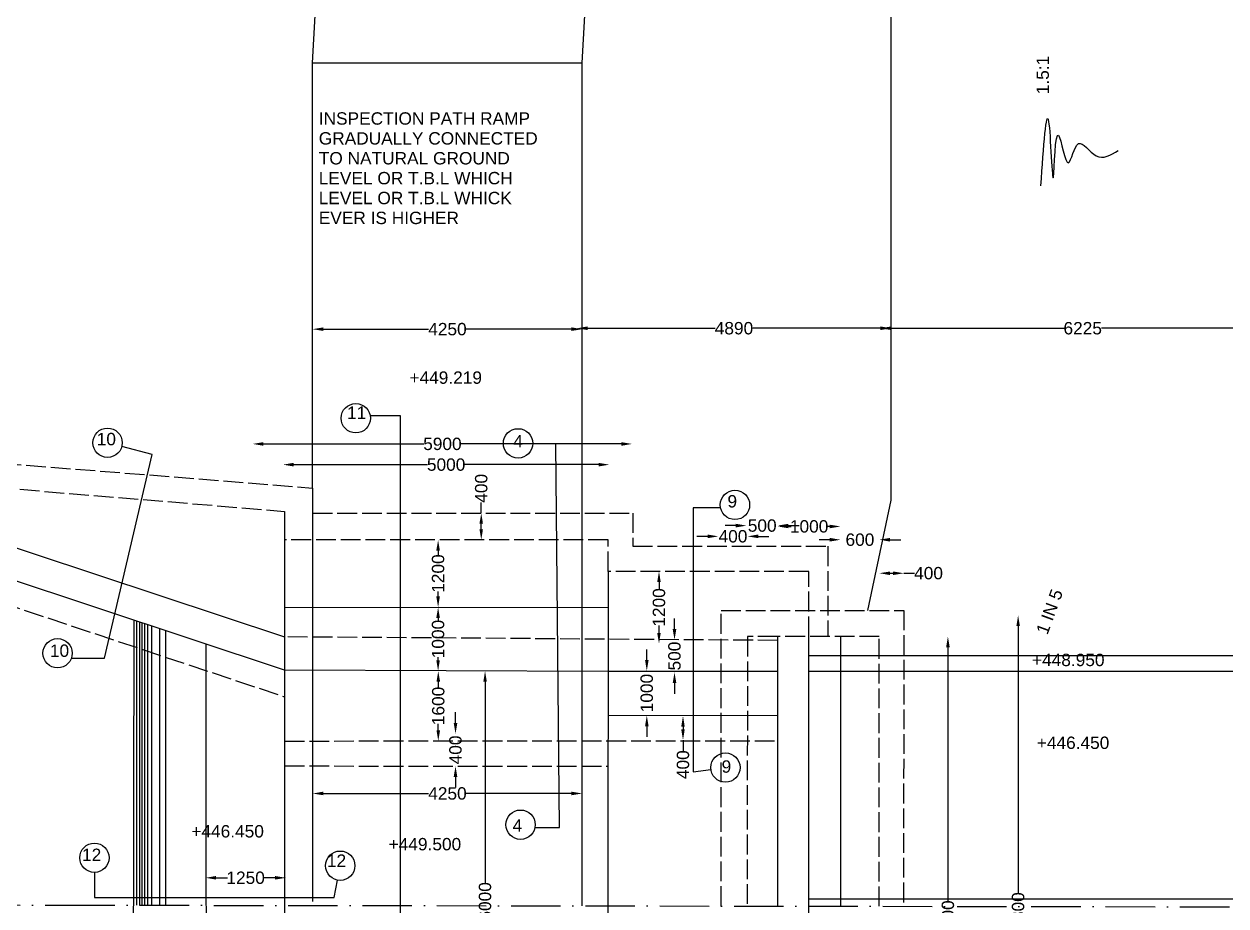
# Model space of a CAD drawing. Header units: millimetres. Extents: x 5757556 to 5765813, y 20979447 to 20984701.
# Drawn here: x 5759515 to 5760973, y 20981871 to 20982940 of the extents above; entities that cross this region are included whole.
import ezdxf

# ---------------------------------------------------------------- set-up
doc = ezdxf.new("R2010")
doc.units = ezdxf.units.MM
doc.header["$MEASUREMENT"] = 0
doc.linetypes.add('ACAD_ISO02W100', pattern=[15, 12, -3])
doc.linetypes.add('ACAD_ISO10W100', pattern=[18, 12, -3, 0, -3])
for name, color, linetype in [('DIMENSIONS', 7, 'Continuous'), ('DRAWING', 7, 'Continuous'), ('TEXT', 7, 'Continuous')]:
    doc.layers.add(name, color=color, linetype=linetype)
doc.styles.get("Standard").update_dxf_attribs({"font": 'arial.ttf', "height": 15})
doc.dimstyles.get("Standard").update_dxf_attribs({"dimtxt": 15, "dimasz": 13, "dimexe": 0.18, "dimexo": 0.0625, "dimgap": 0.09, "dimtad": 0, "dimdec": 0, "dimzin": 0, "dimdsep": 46, "dimtxsty": 'Standard', "dimcen": 0.09, "dimse1": 1, "dimse2": 1, "dimadec": 0, "dimazin": 0, "dimtfac": 1, "dimtdec": 0, "dimtofl": 0, "dimtmove": 0, "dimatfit": 3, "dimfxl": 1, "dimtolj": 1, "dimtzin": 0, "dimarcsym": 0})

# ---------------------------------------------------------------- blocks, each defined once
blk = doc.blocks.new('*D71')
at = {"layer": 'Defpoints', "color": 0, "transparency": 16777216}
for p in [(5759865.3, 20982003), (5760192.2, 20982007.6), (5760192.2, 20982007.6)]:
    blk.add_point(p, dxfattribs=at)
at = {"layer": 'DIMENSIONS', "color": 0, "lineweight": -2, "transparency": 16777216}
for p, q in [((5759878.3, 20982007.6), (5760006, 20982007.6)), ((5760179.2, 20982007.6), (5760051.5, 20982007.6))]:
    blk.add_line(p, q, dxfattribs=at)
at = {"layer": 'DIMENSIONS', "color": 0, "transparency": 16777216}
for points in [[(5759878.3, 20982009.8), (5759878.3, 20982005.5), (5759865.3, 20982007.6)], [(5760179.2, 20982009.8), (5760179.2, 20982005.5), (5760192.2, 20982007.6)]]:
    blk.add_solid(points, dxfattribs=at)
at = {"layer": 'DIMENSIONS', "color": 0, "transparency": 16777216, "insert": (5760028.8, 20982007.6), "char_height": 15, "attachment_point": 5}
blk.add_mtext('\\A1;4250', dxfattribs=at)
blk = doc.blocks.new('*D72')
at = {"layer": 'Defpoints', "color": 0, "transparency": 16777216}
for p in [(5760036.4, 20982080), (5760038.6, 20982080), (5760036.4, 20982040.8)]:
    blk.add_point(p, dxfattribs=at)
at = {"layer": 'DIMENSIONS', "color": 0, "lineweight": -2, "transparency": 16777216}
for p, q in [((5760038.6, 20982093), (5760038.6, 20982106)), ((5760038.6, 20982027.8), (5760038.6, 20982014.8))]:
    blk.add_line(p, q, dxfattribs=at)
at = {"layer": 'DIMENSIONS', "color": 0, "transparency": 16777216}
for points in [[(5760036.4, 20982093), (5760040.8, 20982093), (5760038.6, 20982080)], [(5760036.4, 20982027.8), (5760040.8, 20982027.8), (5760038.6, 20982040.8)]]:
    blk.add_solid(points, dxfattribs=at)
at = {"layer": 'DIMENSIONS', "color": 0, "transparency": 16777216, "insert": (5760038.6, 20982060.4), "char_height": 15, "attachment_point": 5, "rotation": 90}
blk.add_mtext('\\A1;400', dxfattribs=at)
blk = doc.blocks.new('*D73')
at = {"layer": 'Defpoints', "color": 0, "transparency": 16777216}
for p in [(5760082.6, 20982156), (5760073.7, 20981585.9), (5760074.4, 20981585.9)]:
    blk.add_point(p, dxfattribs=at)
at = {"layer": 'DIMENSIONS', "color": 0, "lineweight": -2, "transparency": 16777216}
for p, q in [((5760074.4, 20982143), (5760074.4, 20981899.2)), ((5760074.4, 20981598.9), (5760074.4, 20981842.7))]:
    blk.add_line(p, q, dxfattribs=at)
at = {"layer": 'DIMENSIONS', "color": 0, "transparency": 16777216}
for points in [[(5760072.3, 20982143), (5760076.6, 20982143), (5760074.4, 20982156)], [(5760072.3, 20981598.9), (5760076.6, 20981598.9), (5760074.4, 20981585.9)]]:
    blk.add_solid(points, dxfattribs=at)
at = {"layer": 'DIMENSIONS', "color": 0, "transparency": 16777216, "insert": (5760074.4, 20981871), "char_height": 15, "attachment_point": 5, "rotation": 90}
blk.add_mtext('\\A1;76000', dxfattribs=at)
blk = doc.blocks.new('*D74')
at = {"layer": 'Defpoints', "color": 0, "transparency": 16777216}
for p in [(5760017.7, 20982156.1), (5760052.6, 20982156.1), (5760044.2, 20982071.3)]:
    blk.add_point(p, dxfattribs=at)
at = {"layer": 'DIMENSIONS', "color": 0, "lineweight": -2, "transparency": 16777216}
for p, q in [((5760017.7, 20982143.1), (5760017.7, 20982135.5)), ((5760017.7, 20982084.3), (5760017.7, 20982091.9))]:
    blk.add_line(p, q, dxfattribs=at)
at = {"layer": 'DIMENSIONS', "color": 0, "transparency": 16777216}
for points in [[(5760015.5, 20982143.1), (5760019.9, 20982143.1), (5760017.7, 20982156.1)], [(5760015.5, 20982084.3), (5760019.9, 20982084.3), (5760017.7, 20982071.3)]]:
    blk.add_solid(points, dxfattribs=at)
at = {"layer": 'DIMENSIONS', "color": 0, "transparency": 16777216, "insert": (5760017.7, 20982113.7), "char_height": 15, "attachment_point": 5, "rotation": 90}
blk.add_mtext('\\A1;1600', dxfattribs=at)
blk = doc.blocks.new('*D75')
at = {"layer": 'Defpoints', "color": 0, "transparency": 16777216}
for p in [(5760017.5, 20982233.4), (5760017.7, 20982233.4), (5760017.7, 20982156.2)]:
    blk.add_point(p, dxfattribs=at)
at = {"layer": 'DIMENSIONS', "color": 0, "lineweight": -2, "transparency": 16777216}
for p, q in [((5760017.5, 20982220.4), (5760017.5, 20982216.6)), ((5760017.5, 20982169.2), (5760017.5, 20982173))]:
    blk.add_line(p, q, dxfattribs=at)
at = {"layer": 'DIMENSIONS', "color": 0, "transparency": 16777216}
for points in [[(5760015.3, 20982220.4), (5760019.6, 20982220.4), (5760017.5, 20982233.4)], [(5760015.3, 20982169.2), (5760019.6, 20982169.2), (5760017.5, 20982156.2)]]:
    blk.add_solid(points, dxfattribs=at)
at = {"layer": 'DIMENSIONS', "color": 0, "transparency": 16777216, "insert": (5760017.5, 20982194.8), "char_height": 15, "attachment_point": 5, "rotation": 90}
blk.add_mtext('\\A1;1000', dxfattribs=at)
blk = doc.blocks.new('*D76')
at = {"layer": 'Defpoints', "color": 0, "transparency": 16777216}
for p in [(5760017.5, 20982315), (5760017.7, 20982315), (5760017.7, 20982233.4)]:
    blk.add_point(p, dxfattribs=at)
at = {"layer": 'DIMENSIONS', "color": 0, "lineweight": -2, "transparency": 16777216}
for p, q in [((5760017.5, 20982302), (5760017.5, 20982296)), ((5760017.5, 20982246.4), (5760017.5, 20982252.4))]:
    blk.add_line(p, q, dxfattribs=at)
at = {"layer": 'DIMENSIONS', "color": 0, "transparency": 16777216}
for points in [[(5760015.3, 20982302), (5760019.6, 20982302), (5760017.5, 20982315)], [(5760015.3, 20982246.4), (5760019.6, 20982246.4), (5760017.5, 20982233.4)]]:
    blk.add_solid(points, dxfattribs=at)
at = {"layer": 'DIMENSIONS', "color": 0, "transparency": 16777216, "insert": (5760017.5, 20982274.2), "char_height": 15, "attachment_point": 5, "rotation": 90}
blk.add_mtext('\\A1;1200', dxfattribs=at)
blk = doc.blocks.new('*D77')
at = {"layer": 'Defpoints', "color": 0, "transparency": 16777216}
for p in [(5760069.8, 20982347.5), (5760069.8, 20982347.5), (5760069.8, 20982315)]:
    blk.add_point(p, dxfattribs=at)
at = {"layer": 'DIMENSIONS', "color": 0, "lineweight": -2, "transparency": 16777216}
for p, q in [((5760069.8, 20982347.5), (5760069.8, 20982360.5)), ((5760069.8, 20982328), (5760069.8, 20982334.5))]:
    blk.add_line(p, q, dxfattribs=at)
at = {"layer": 'DIMENSIONS', "color": 0, "transparency": 16777216}
for points in [[(5760067.6, 20982334.5), (5760071.9, 20982334.5), (5760069.8, 20982347.5)], [(5760067.6, 20982328), (5760071.9, 20982328), (5760069.8, 20982315)]]:
    blk.add_solid(points, dxfattribs=at)
at = {"layer": 'DIMENSIONS', "color": 0, "transparency": 16777216, "insert": (5760069.8, 20982377.5), "char_height": 15, "attachment_point": 5, "rotation": 90}
blk.add_mtext('\\A1;400', dxfattribs=at)
blk = doc.blocks.new('*D78')
at = {"layer": 'Defpoints', "color": 0, "transparency": 16777216}
for p in [(5760225, 20982406.2), (5759829.4, 20982380.8), (5760225, 20982380.8)]:
    blk.add_point(p, dxfattribs=at)
at = {"layer": 'DIMENSIONS', "color": 0, "lineweight": -2, "transparency": 16777216}
for p, q in [((5759842.4, 20982406.2), (5760004.7, 20982406.2)), ((5760212, 20982406.2), (5760049.6, 20982406.2))]:
    blk.add_line(p, q, dxfattribs=at)
at = {"layer": 'DIMENSIONS', "color": 0, "transparency": 16777216}
for points in [[(5759842.4, 20982408.4), (5759842.4, 20982404), (5759829.4, 20982406.2)], [(5760212, 20982408.4), (5760212, 20982404), (5760225, 20982406.2)]]:
    blk.add_solid(points, dxfattribs=at)
at = {"layer": 'DIMENSIONS', "color": 0, "transparency": 16777216, "insert": (5760027.2, 20982406.2), "char_height": 15, "attachment_point": 5}
blk.add_mtext('\\A1;5000', dxfattribs=at)
blk = doc.blocks.new('*D79')
at = {"layer": 'Defpoints', "color": 0, "transparency": 16777216}
for p in [(5759792.7, 20982427.5), (5760252.6, 20982431.3), (5760252.6, 20982427.5)]:
    blk.add_point(p, dxfattribs=at)
at = {"layer": 'DIMENSIONS', "color": 0, "lineweight": -2, "transparency": 16777216}
for p, q in [((5759805.7, 20982431.3), (5760000.2, 20982431.3)), ((5760239.6, 20982431.3), (5760045.2, 20982431.3))]:
    blk.add_line(p, q, dxfattribs=at)
at = {"layer": 'DIMENSIONS', "color": 0, "transparency": 16777216}
for points in [[(5759805.7, 20982433.5), (5759805.7, 20982429.1), (5759792.7, 20982431.3)], [(5760239.6, 20982433.5), (5760239.6, 20982429.1), (5760252.6, 20982431.3)]]:
    blk.add_solid(points, dxfattribs=at)
at = {"layer": 'DIMENSIONS', "color": 0, "transparency": 16777216, "insert": (5760022.7, 20982431.3), "char_height": 15, "attachment_point": 5}
blk.add_mtext('\\A1;5900', dxfattribs=at)
blk = doc.blocks.new('*D80')
at = {"layer": 'Defpoints', "color": 0, "transparency": 16777216}
for p in [(5760392.6, 20982319.3), (5760357.3, 20982193.6), (5760392.6, 20982193.6)]:
    blk.add_point(p, dxfattribs=at)
at = {"layer": 'DIMENSIONS', "color": 0, "lineweight": -2, "transparency": 16777216}
for p, q in [((5760344.3, 20982319.3), (5760331.3, 20982319.3)), ((5760405.6, 20982319.3), (5760418.6, 20982319.3))]:
    blk.add_line(p, q, dxfattribs=at)
at = {"layer": 'DIMENSIONS', "color": 0, "transparency": 16777216}
for points in [[(5760344.3, 20982321.5), (5760344.3, 20982317.1), (5760357.3, 20982319.3)], [(5760405.6, 20982321.5), (5760405.6, 20982317.1), (5760392.6, 20982319.3)]]:
    blk.add_solid(points, dxfattribs=at)
at = {"layer": 'DIMENSIONS', "color": 0, "transparency": 16777216, "insert": (5760375, 20982319.3), "char_height": 15, "attachment_point": 5}
blk.add_mtext('\\A1;400', dxfattribs=at)
blk = doc.blocks.new('*D81')
at = {"layer": 'Defpoints', "color": 0, "transparency": 16777216}
for p in [(5760429.3, 20982332.3), (5760391.4, 20982193.4), (5760429.3, 20982193.4)]:
    blk.add_point(p, dxfattribs=at)
at = {"layer": 'DIMENSIONS', "color": 0, "lineweight": -2, "transparency": 16777216}
for p, q in [((5760378.4, 20982332.3), (5760365.4, 20982332.3)), ((5760442.3, 20982332.3), (5760455.3, 20982332.3))]:
    blk.add_line(p, q, dxfattribs=at)
at = {"layer": 'DIMENSIONS', "color": 0, "transparency": 16777216}
for points in [[(5760378.4, 20982334.5), (5760378.4, 20982330.1), (5760391.4, 20982332.3)], [(5760442.3, 20982334.5), (5760442.3, 20982330.1), (5760429.3, 20982332.3)]]:
    blk.add_solid(points, dxfattribs=at)
at = {"layer": 'DIMENSIONS', "color": 0, "transparency": 16777216, "insert": (5760410.4, 20982332.3), "char_height": 15, "attachment_point": 5}
blk.add_mtext('\\A1;500', dxfattribs=at)
blk = doc.blocks.new('*D82')
at = {"layer": 'Defpoints', "color": 0, "transparency": 16777216}
for p in [(5760505.3, 20982331.3), (5760429.3, 20982197.8), (5760505.3, 20982197.8)]:
    blk.add_point(p, dxfattribs=at)
at = {"layer": 'DIMENSIONS', "color": 0, "lineweight": -2, "transparency": 16777216}
for p, q in [((5760442.3, 20982331.3), (5760445.6, 20982331.3)), ((5760492.3, 20982331.3), (5760489.1, 20982331.3))]:
    blk.add_line(p, q, dxfattribs=at)
at = {"layer": 'DIMENSIONS', "color": 0, "transparency": 16777216}
for points in [[(5760442.3, 20982333.4), (5760442.3, 20982329.1), (5760429.3, 20982331.3)], [(5760492.3, 20982333.4), (5760492.3, 20982329.1), (5760505.3, 20982331.3)]]:
    blk.add_solid(points, dxfattribs=at)
at = {"layer": 'DIMENSIONS', "color": 0, "transparency": 16777216, "insert": (5760467.3, 20982331.3), "char_height": 15, "attachment_point": 5}
blk.add_mtext('\\A1;1000', dxfattribs=at)
blk = doc.blocks.new('*D83')
at = {"layer": 'Defpoints', "color": 0, "transparency": 16777216}
for p in [(5760552.4, 20982315.2), (5760505.3, 20982197.8), (5760552.4, 20982197.8)]:
    blk.add_point(p, dxfattribs=at)
at = {"layer": 'DIMENSIONS', "color": 0, "lineweight": -2, "transparency": 16777216}
for p, q in [((5760492.3, 20982315.2), (5760479.3, 20982315.2)), ((5760565.4, 20982315.2), (5760578.4, 20982315.2))]:
    blk.add_line(p, q, dxfattribs=at)
at = {"layer": 'DIMENSIONS', "color": 0, "transparency": 16777216}
for points in [[(5760492.3, 20982317.4), (5760492.3, 20982313), (5760505.3, 20982315.2)], [(5760565.4, 20982317.4), (5760565.4, 20982313), (5760552.4, 20982315.2)]]:
    blk.add_solid(points, dxfattribs=at)
at = {"layer": 'DIMENSIONS', "color": 0, "transparency": 16777216, "insert": (5760528.9, 20982315.2), "char_height": 15, "attachment_point": 5}
blk.add_mtext('\\A1;600', dxfattribs=at)
blk = doc.blocks.new('*D84')
at = {"layer": 'Defpoints', "color": 0, "transparency": 16777216}
for p in [(5760582.1, 20982274.6), (5760552.4, 20982192.4), (5760582.1, 20982192.3)]:
    blk.add_point(p, dxfattribs=at)
at = {"layer": 'DIMENSIONS', "color": 0, "lineweight": -2, "transparency": 16777216}
for p, q in [((5760565.4, 20982274.6), (5760569.1, 20982274.6)), ((5760582.1, 20982274.6), (5760595.1, 20982274.6))]:
    blk.add_line(p, q, dxfattribs=at)
at = {"layer": 'DIMENSIONS', "color": 0, "transparency": 16777216}
for points in [[(5760565.4, 20982276.7), (5760565.4, 20982272.4), (5760552.4, 20982274.6)], [(5760569.1, 20982276.7), (5760569.1, 20982272.4), (5760582.1, 20982274.6)]]:
    blk.add_solid(points, dxfattribs=at)
at = {"layer": 'DIMENSIONS', "color": 0, "transparency": 16777216, "insert": (5760612.1, 20982274.6), "char_height": 15, "attachment_point": 5}
blk.add_mtext('\\A1;400', dxfattribs=at)
blk = doc.blocks.new('*D85')
at = {"layer": 'Defpoints', "color": 0, "transparency": 16777216}
for p in [(5760552.4, 20982197.8), (5760580.5, 20981511.9), (5760635.6, 20981511.9)]:
    blk.add_point(p, dxfattribs=at)
at = {"layer": 'DIMENSIONS', "color": 0, "lineweight": -2, "transparency": 16777216}
for p, q in [((5760635.6, 20982184.8), (5760635.6, 20981877.3)), ((5760635.6, 20981524.9), (5760635.6, 20981832.4))]:
    blk.add_line(p, q, dxfattribs=at)
at = {"layer": 'DIMENSIONS', "color": 0, "transparency": 16777216}
for points in [[(5760633.4, 20982184.8), (5760637.8, 20982184.8), (5760635.6, 20982197.8)], [(5760633.4, 20981524.9), (5760637.8, 20981524.9), (5760635.6, 20981511.9)]]:
    blk.add_solid(points, dxfattribs=at)
at = {"layer": 'DIMENSIONS', "color": 0, "transparency": 16777216, "insert": (5760635.6, 20981854.8), "char_height": 15, "attachment_point": 5, "rotation": 90}
blk.add_mtext('\\A1;9000', dxfattribs=at)
blk = doc.blocks.new('*D86')
at = {"layer": 'Defpoints', "color": 0, "transparency": 16777216}
for p in [(5760720.7, 20982223.5), (5760728.7, 20982223.5), (5760728.7, 20981505.8)]:
    blk.add_point(p, dxfattribs=at)
at = {"layer": 'DIMENSIONS', "color": 0, "lineweight": -2, "transparency": 16777216}
for p, q in [((5760720.7, 20982210.5), (5760720.7, 20981887.1)), ((5760720.7, 20981518.8), (5760720.7, 20981842.2))]:
    blk.add_line(p, q, dxfattribs=at)
at = {"layer": 'DIMENSIONS', "color": 0, "transparency": 16777216}
for points in [[(5760718.6, 20982210.5), (5760722.9, 20982210.5), (5760720.7, 20982223.5)], [(5760718.6, 20981518.8), (5760722.9, 20981518.8), (5760720.7, 20981505.8)]]:
    blk.add_solid(points, dxfattribs=at)
at = {"layer": 'DIMENSIONS', "color": 0, "transparency": 16777216, "insert": (5760720.7, 20981864.6), "char_height": 15, "attachment_point": 5, "rotation": 90}
blk.add_mtext('\\A1;9800', dxfattribs=at)
blk = doc.blocks.new('*D135')
at = {"layer": 'Defpoints', "color": 0, "transparency": 16777216}
for p in [(5759865.3, 20982570.4), (5760192.2, 20982570.4), (5760192.2, 20982570.4)]:
    blk.add_point(p, dxfattribs=at)
at = {"layer": 'DIMENSIONS', "color": 0, "lineweight": -2, "transparency": 16777216}
for p, q in [((5759878.3, 20982570.4), (5760006, 20982570.4)), ((5760179.2, 20982570.4), (5760051.5, 20982570.4))]:
    blk.add_line(p, q, dxfattribs=at)
at = {"layer": 'DIMENSIONS', "color": 0, "transparency": 16777216}
for points in [[(5759878.3, 20982572.6), (5759878.3, 20982568.3), (5759865.3, 20982570.4)], [(5760179.2, 20982572.6), (5760179.2, 20982568.3), (5760192.2, 20982570.4)]]:
    blk.add_solid(points, dxfattribs=at)
at = {"layer": 'DIMENSIONS', "color": 0, "transparency": 16777216, "insert": (5760028.8, 20982570.4), "char_height": 15, "attachment_point": 5}
blk.add_mtext('\\A1;4250', dxfattribs=at)
blk = doc.blocks.new('*D136')
at = {"layer": 'Defpoints', "color": 0, "transparency": 16777216}
for p in [(5760185.7, 20982571.5), (5760566.7, 20982571.5), (5760566.7, 20982571.5)]:
    blk.add_point(p, dxfattribs=at)
at = {"layer": 'DIMENSIONS', "color": 0, "lineweight": -2, "transparency": 16777216}
for p, q in [((5760198.7, 20982571.5), (5760353.4, 20982571.5)), ((5760553.7, 20982571.5), (5760398.9, 20982571.5))]:
    blk.add_line(p, q, dxfattribs=at)
at = {"layer": 'DIMENSIONS', "color": 0, "transparency": 16777216}
for points in [[(5760198.7, 20982573.7), (5760198.7, 20982569.4), (5760185.7, 20982571.5)], [(5760553.7, 20982573.7), (5760553.7, 20982569.4), (5760566.7, 20982571.5)]]:
    blk.add_solid(points, dxfattribs=at)
at = {"layer": 'DIMENSIONS', "color": 0, "transparency": 16777216, "insert": (5760376.2, 20982571.5), "char_height": 15, "attachment_point": 5}
blk.add_mtext('\\A1;4890', dxfattribs=at)
blk = doc.blocks.new('*D137')
at = {"layer": 'Defpoints', "color": 0, "transparency": 16777216}
for p in [(5760553.7, 20982571.5), (5761044.4, 20982571.5), (5761044.4, 20982571.5)]:
    blk.add_point(p, dxfattribs=at)
at = {"layer": 'DIMENSIONS', "color": 0, "lineweight": -2, "transparency": 16777216}
for p, q in [((5760566.7, 20982571.5), (5760776.4, 20982571.5)), ((5761031.4, 20982571.5), (5760821.6, 20982571.5))]:
    blk.add_line(p, q, dxfattribs=at)
at = {"layer": 'DIMENSIONS', "color": 0, "transparency": 16777216}
for points in [[(5760566.7, 20982573.7), (5760566.7, 20982569.4), (5760553.7, 20982571.5)], [(5761031.4, 20982573.7), (5761031.4, 20982569.4), (5761044.4, 20982571.5)]]:
    blk.add_solid(points, dxfattribs=at)
at = {"layer": 'DIMENSIONS', "color": 0, "transparency": 16777216, "insert": (5760799, 20982571.5), "char_height": 15, "attachment_point": 5}
blk.add_mtext('\\A1;6225', dxfattribs=at)
blk = doc.blocks.new('*D171')
at = {"layer": 'Defpoints', "color": 0, "transparency": 16777216}
for p in [(5760289, 20982276.9), (5760285.3, 20982189.3), (5760289, 20982189.3)]:
    blk.add_point(p, dxfattribs=at)
at = {"layer": 'DIMENSIONS', "color": 0, "lineweight": -2, "transparency": 16777216}
for p, q in [((5760285.3, 20982263.9), (5760285.3, 20982254.9)), ((5760285.3, 20982202.3), (5760285.3, 20982211.4))]:
    blk.add_line(p, q, dxfattribs=at)
at = {"layer": 'DIMENSIONS', "color": 0, "transparency": 16777216}
for points in [[(5760283.1, 20982263.9), (5760287.4, 20982263.9), (5760285.3, 20982276.9)], [(5760283.1, 20982202.3), (5760287.4, 20982202.3), (5760285.3, 20982189.3)]]:
    blk.add_solid(points, dxfattribs=at)
at = {"layer": 'DIMENSIONS', "color": 0, "transparency": 16777216, "insert": (5760285.3, 20982233.1), "char_height": 15, "attachment_point": 5, "rotation": 90}
blk.add_mtext('\\A1;1200', dxfattribs=at)
blk = doc.blocks.new('*D172')
at = {"layer": 'Defpoints', "color": 0, "transparency": 16777216}
for p in [(5760305.3, 20982193.9), (5760304.1, 20982154.5), (5760305.3, 20982154.5)]:
    blk.add_point(p, dxfattribs=at)
at = {"layer": 'DIMENSIONS', "color": 0, "lineweight": -2, "transparency": 16777216}
for p, q in [((5760304.1, 20982206.9), (5760304.1, 20982219.9)), ((5760304.1, 20982141.5), (5760304.1, 20982128.5))]:
    blk.add_line(p, q, dxfattribs=at)
at = {"layer": 'DIMENSIONS', "color": 0, "transparency": 16777216}
for points in [[(5760301.9, 20982206.9), (5760306.3, 20982206.9), (5760304.1, 20982193.9)], [(5760301.9, 20982141.5), (5760306.3, 20982141.5), (5760304.1, 20982154.5)]]:
    blk.add_solid(points, dxfattribs=at)
at = {"layer": 'DIMENSIONS', "color": 0, "transparency": 16777216, "insert": (5760304.1, 20982174.2), "char_height": 15, "attachment_point": 5, "rotation": 90}
blk.add_mtext('\\A1;500', dxfattribs=at)
blk = doc.blocks.new('*D173')
at = {"layer": 'Defpoints', "color": 0, "transparency": 16777216}
for p in [(5760270.9, 20982156.3), (5760270.5, 20982102.2), (5760270.9, 20982102.2)]:
    blk.add_point(p, dxfattribs=at)
at = {"layer": 'DIMENSIONS', "color": 0, "lineweight": -2, "transparency": 16777216}
for p, q in [((5760270.5, 20982169.3), (5760270.5, 20982182.3)), ((5760270.5, 20982089.2), (5760270.5, 20982076.2))]:
    blk.add_line(p, q, dxfattribs=at)
at = {"layer": 'DIMENSIONS', "color": 0, "transparency": 16777216}
for points in [[(5760268.4, 20982169.3), (5760272.7, 20982169.3), (5760270.5, 20982156.3)], [(5760268.4, 20982089.2), (5760272.7, 20982089.2), (5760270.5, 20982102.2)]]:
    blk.add_solid(points, dxfattribs=at)
at = {"layer": 'DIMENSIONS', "color": 0, "transparency": 16777216, "insert": (5760270.5, 20982129.3), "char_height": 15, "attachment_point": 5, "rotation": 90}
blk.add_mtext('\\A1;1000', dxfattribs=at)
blk = doc.blocks.new('*D174')
at = {"layer": 'Defpoints', "color": 0, "transparency": 16777216}
for p in [(5760308.8, 20982101.6), (5760308.8, 20982072.4), (5760314.4, 20982072.4)]:
    blk.add_point(p, dxfattribs=at)
at = {"layer": 'DIMENSIONS', "color": 0, "lineweight": -2, "transparency": 16777216}
for p, q in [((5760314.4, 20982088.6), (5760314.4, 20982085.4)), ((5760314.4, 20982072.4), (5760314.4, 20982059.4))]:
    blk.add_line(p, q, dxfattribs=at)
at = {"layer": 'DIMENSIONS', "color": 0, "transparency": 16777216}
for points in [[(5760312.2, 20982088.6), (5760316.5, 20982088.6), (5760314.4, 20982101.6)], [(5760312.2, 20982085.4), (5760316.5, 20982085.4), (5760314.4, 20982072.4)]]:
    blk.add_solid(points, dxfattribs=at)
at = {"layer": 'DIMENSIONS', "color": 0, "transparency": 16777216, "insert": (5760314.4, 20982042.5), "char_height": 15, "attachment_point": 5, "rotation": 90}
blk.add_mtext('\\A1;400', dxfattribs=at)
blk = doc.blocks.new('*D179')
at = {"layer": 'Defpoints', "color": 0, "transparency": 16777216}
for p in [(5759735.3, 20981904), (5759832.9, 20981905.4), (5759832.9, 20981905.4)]:
    blk.add_point(p, dxfattribs=at)
at = {"layer": 'DIMENSIONS', "color": 0, "lineweight": -2, "transparency": 16777216}
for p, q in [((5759748.3, 20981905.4), (5759762.3, 20981905.4)), ((5759819.9, 20981905.4), (5759805.8, 20981905.4))]:
    blk.add_line(p, q, dxfattribs=at)
at = {"layer": 'DIMENSIONS', "color": 0, "transparency": 16777216}
for points in [[(5759748.3, 20981907.6), (5759748.3, 20981903.3), (5759735.3, 20981905.4)], [(5759819.9, 20981907.6), (5759819.9, 20981903.3), (5759832.9, 20981905.4)]]:
    blk.add_solid(points, dxfattribs=at)
at = {"layer": 'DIMENSIONS', "color": 0, "transparency": 16777216, "insert": (5759784.1, 20981905.4), "char_height": 15, "attachment_point": 5}
blk.add_mtext('\\A1;1250', dxfattribs=at)

msp = doc.modelspace()

# ---------------------------------------------------------------- linework, layer by layer
at = {"layer": 'DIMENSIONS', "color": 0}
for points in [[(5759935.3, 20982465.7), (5759971.3, 20982465.7), (5759971.3, 20981273.7), (5759929.4, 20981272.3)], [(5759572.8, 20982171.5), (5759612.9, 20982171.5), (5759671, 20982418.5), (5759634, 20982428.2)], [(5760135, 20981966.2), (5760164.7, 20981966.2), (5760160.4, 20982431.3), (5760132.2, 20982431.3)], [(5760359.9, 20982354), (5760326.8, 20982354), (5760326.8, 20982034), (5760348.2, 20982036.8)], [(5759600.8, 20981911.9), (5759600.8, 20981881.5), (5759891.3, 20981881.5), (5759895.4, 20981902.6)]]:
    msp.add_lwpolyline(points, dxfattribs=at)
for centre in [(5759917.7, 20982462.5), (5759616.7, 20982432.7), (5760114.4, 20982432), (5760377.4, 20982357.4), (5759556.1, 20982177.6), (5760365.8, 20982039), (5760117.5, 20981969.8), (5759600.8, 20981929.7), (5759898.8, 20981920.1)]:
    msp.add_circle(centre, 17.8, dxfattribs=at)
at = {"layer": 'DRAWING', "color": 0}
for points in [[(5760192.2, 20981871.4), (5760192.2, 20982893.1), (5760219.6, 20983381.1)], [(5759865.3, 20982377.9), (5759865.3, 20982893.4), (5759891.2, 20983352.3)], [(5760538.5, 20982229.6), (5760566.7, 20982363), (5760566.7, 20983351.7)], [(5759865.3, 20982893.4), (5760192.2, 20982893.1)], [(5758842.5, 20982853.8), (5758842.5, 20982525), (5759831.4, 20982197.5)], [(5759831.4, 20982156.9), (5758803.8, 20982498.2)], [(5759865.3, 20982377.9), (5759865.3, 20981876.7)], [(5759831.4, 20982349.6), (5759831.4, 20981393.3)], [(5760223.5, 20982276.8), (5760222.9, 20981462.5)], [(5759831.4, 20982233.5), (5760223.5, 20982233.2)], [(5759647.8, 20981525.1), (5759648.8, 20982217.5)], [(5759651.9, 20982216.5), (5759651.9, 20981872.2)], [(5759655.3, 20982215.4), (5759655.3, 20981872.2)], [(5759658.1, 20982214.4), (5759658.1, 20981872.2)], [(5759661.5, 20982213.3), (5759661.5, 20981872.2)], [(5759665.3, 20982212), (5759665.3, 20981872.2)], [(5759670, 20982210.5), (5759670, 20981872.2)], [(5759679.6, 20982207.3), (5759679.6, 20981872.2)], [(5759687, 20982204.8), (5759687, 20981872.1)], [(5759735.9, 20982188.6), (5759736.3, 20981554.4)], [(5759831.4, 20981425.5), (5760222.9, 20981425.5), (5760222.9, 20981462.5), (5760466.8, 20981462.5), (5760466.8, 20982198.3)], [(5760429.5, 20981870.9), (5760429.3, 20982197.8)], [(5760505.3, 20982197.8), (5760505.3, 20981871)], [(5760466.8, 20982174.8), (5762456.5, 20982174.8)], [(5760223.4, 20982155.5), (5759831.4, 20982156.9)], [(5760429.4, 20982155.3), (5760223.4, 20982155.5)], [(5760466.8, 20982155.7), (5762862.2, 20982155.7)], [(5760429.4, 20982101.8), (5760223.4, 20982102)], [(5760466.8, 20981880), (5762456.5, 20981880)]]:
    msp.add_lwpolyline(points, dxfattribs=at)
at = {"layer": 'DRAWING', "color": 0, "linetype": 'ACAD_ISO02W100', "ltscale": 2}
for points in [[(5758775.6, 20982475.8), (5758775.6, 20982876), (5758927.2, 20982876), (5758927.2, 20982585.3), (5759458.3, 20982410.4), (5759865.3, 20982377.9)], [(5758803.8, 20982853.8), (5758896.9, 20982853.8), (5758896.9, 20982563.2), (5759450.7, 20982381.3), (5759831.4, 20982349.6)], [(5758775.6, 20982475.8), (5759831.4, 20982124.9)], [(5759865.3, 20982347.5), (5760253.5, 20982347.5), (5760253.5, 20982307.2), (5760490, 20982307.2), (5760490, 20982197.8)], [(5760223.5, 20982276.8), (5760223.5, 20982315), (5759831.4, 20982315)], [(5760466.8, 20982198.3), (5760466.8, 20982276.8), (5760223.5, 20982276.8)], [(5760360.5, 20981871.2), (5760360.5, 20982229.6), (5760582.2, 20982229.6), (5760581.7, 20981870.9)], [(5760429.3, 20982193.1), (5759831.4, 20982197.5)], [(5760429.3, 20982197.8), (5760392.6, 20982197.8), (5760392.1, 20981871.1)], [(5760552.4, 20981870.9), (5760552.4, 20982197.8), (5760429.3, 20982197.8)], [(5759831.4, 20982071.2), (5760429.4, 20982071.5)], [(5759831.4, 20982041), (5760223.3, 20982040.7)]]:
    msp.add_lwpolyline(points, dxfattribs=at)
at = {"layer": 'DRAWING', "color": 0, "linetype": 'ACAD_ISO10W100', "ltscale": 5}
for points in [[(5757738.9, 20981876.6), (5759565.4, 20981872.3)], [(5759565.4, 20981872.3), (5761997.2, 20981868.8)]]:
    msp.add_lwpolyline(points, dxfattribs=at)
at = {"layer": 'DRAWING', "color": 0}
msp.add_spline([(5760748.3, 20982744.1), (5760757.7, 20982822.1), (5760763.4, 20982755.1), (5760769.8, 20982805.5), (5760781.9, 20982772.2), (5760793.9, 20982795.3), (5760815.4, 20982780.4), (5760842, 20982787)], degree=3, dxfattribs=at)

# ---------------------------------------------------------------- texts
at = {"layer": 'DIMENSIONS', "color": 0}
msp.add_text('1 IN 5', height=15, rotation=69.9607, dxfattribs=at).set_placement((5760756.2, 20982199.2))
for s, p in [('+448.950', (5760737.5, 20982162)), ('+446.450', (5760743.3, 20982061.6)), ('+446.450', (5759718.3, 20981954.3)), ('+449.500', (5759957.5, 20981938.7))]:
    msp.add_text(s, height=15, dxfattribs=at).set_placement(p)
at = {"layer": 'TEXT', "color": 0}
msp.add_text('1.5:1', height=15, rotation=90, dxfattribs=at).set_placement((5760758, 20982855.2))
for s, p in [('INSPECTION PATH RAMP ', (5759872.8, 20982818.3)), ('GRADUALLY CONNECTED ', (5759872.8, 20982794.2)), ('TO NATURAL GROUND ', (5759872.8, 20982770.1)), ('LEVEL OR T.B.L WHICH ', (5759872.8, 20982746)), ('LEVEL OR T.B.L WHICK ', (5759872.8, 20982721.9)), ('EVER IS HIGHER ', (5759872.8, 20982697.8)), ('+449.219', (5759982.7, 20982504.2)), ('11', (5759907.1, 20982461.7)), ('10', (5759603.6, 20982429.7)), ('4', (5760108.6, 20982427)), ('9', (5760368.3, 20982354.3)), ('10', (5759546.8, 20982173.2)), ('9', (5760361.2, 20982032.8)), ('4', (5760107.8, 20981961.3)), ('12', (5759585.8, 20981925.8)), ('12', (5759882.7, 20981918.7))]:
    msp.add_text(s, height=15, dxfattribs=at).set_placement(p)

# ---------------------------------------------------------------- dimensions: what is measured, and where the dimension line sits
at = {"layer": 'DIMENSIONS', "color": 0}
for base, p1, p2, text, picture, middle in [((5760566.7, 20982571.5), (5760185.7, 20982571.5), (5760566.7, 20982571.5), '4890', '*D136', (5760376.2, 20982571.5)), ((5761044.4, 20982571.5), (5760553.7, 20982571.5), (5761044.4, 20982571.5), '6225', '*D137', (5760799, 20982571.5)), ((5760192.2, 20982570.4), (5759865.3, 20982570.4), (5760192.2, 20982570.4), '4250', '*D135', (5760028.8, 20982570.4)), ((5760252.6, 20982431.3), (5759792.7, 20982427.5), (5760252.6, 20982427.5), '5900', '*D79', (5760022.7, 20982431.3)), ((5760225, 20982406.2), (5759829.4, 20982380.8), (5760225, 20982380.8), '5000', '*D78', (5760027.2, 20982406.2)), ((5760429.3, 20982332.3), (5760391.4, 20982193.4), (5760429.3, 20982193.4), '500', '*D81', (5760410.4, 20982332.3)), ((5760505.3, 20982331.3), (5760429.3, 20982197.8), (5760505.3, 20982197.8), '1000', '*D82', (5760467.3, 20982331.3)), ((5760392.6, 20982319.3), (5760357.3, 20982193.6), (5760392.6, 20982193.6), '400', '*D80', (5760375, 20982319.3)), ((5760552.4, 20982315.2), (5760505.3, 20982197.8), (5760552.4, 20982197.8), '600', '*D83', (5760528.9, 20982315.2)), ((5760582.1, 20982274.6), (5760552.4, 20982192.4), (5760582.1, 20982192.3), '400', '*D84', (5760612.1, 20982274.6)), ((5760192.2, 20982007.6), (5759865.3, 20982003), (5760192.2, 20982007.6), '4250', '*D71', (5760028.8, 20982007.6)), ((5759832.9, 20981905.4), (5759735.3, 20981904), (5759832.9, 20981905.4), '1250', '*D179', (5759784.1, 20981905.4))]:
    dim = msp.add_linear_dim(base=base, p1=p1, p2=p2, text=text, dimstyle='Standard', dxfattribs=at)
    dim.commit()
    dim.dimension.update_dxf_attribs({"geometry": picture, "text_midpoint": middle})
for base, p1, p2, text, picture, middle in [((5760069.8, 20982347.5), (5760069.8, 20982315), (5760069.8, 20982347.5), '400', '*D77', (5760069.8, 20982377.5)), ((5760017.5, 20982315), (5760017.7, 20982233.4), (5760017.7, 20982315), '1200', '*D76', (5760017.5, 20982274.2)), ((5760285.3, 20982189.3), (5760289, 20982276.9), (5760289, 20982189.3), '1200', '*D171', (5760285.3, 20982233.1)), ((5760017.5, 20982233.4), (5760017.7, 20982156.2), (5760017.7, 20982233.4), '1000', '*D75', (5760017.5, 20982194.8)), ((5760304.1, 20982154.5), (5760305.3, 20982193.9), (5760305.3, 20982154.5), '500', '*D172', (5760304.1, 20982174.2)), ((5760720.7, 20982223.5), (5760728.7, 20981505.8), (5760728.7, 20982223.5), '9800', '*D86', (5760720.7, 20981864.6)), ((5760635.6, 20981511.9), (5760552.4, 20982197.8), (5760580.5, 20981511.9), '9000', '*D85', (5760635.6, 20981854.8)), ((5760270.5, 20982102.2), (5760270.9, 20982156.3), (5760270.9, 20982102.2), '1000', '*D173', (5760270.5, 20982129.3)), ((5760017.7, 20982156.1), (5760044.2, 20982071.3), (5760052.6, 20982156.1), '1600', '*D74', (5760017.7, 20982113.7)), ((5760074.4, 20981585.9), (5760082.6, 20982156), (5760073.7, 20981585.9), '76000', '*D73', (5760074.4, 20981871)), ((5760038.6, 20982080), (5760036.4, 20982040.8), (5760036.4, 20982080), '400', '*D72', (5760038.6, 20982060.4)), ((5760314.4, 20982072.4), (5760308.8, 20982101.6), (5760308.8, 20982072.4), '400', '*D174', (5760314.4, 20982042.5))]:
    dim = msp.add_linear_dim(base=base, p1=p1, p2=p2, angle=90, text=text, dimstyle='Standard', dxfattribs=at)
    dim.commit()
    dim.dimension.update_dxf_attribs({"geometry": picture, "text_midpoint": middle})

doc.saveas('drawing.dxf')
